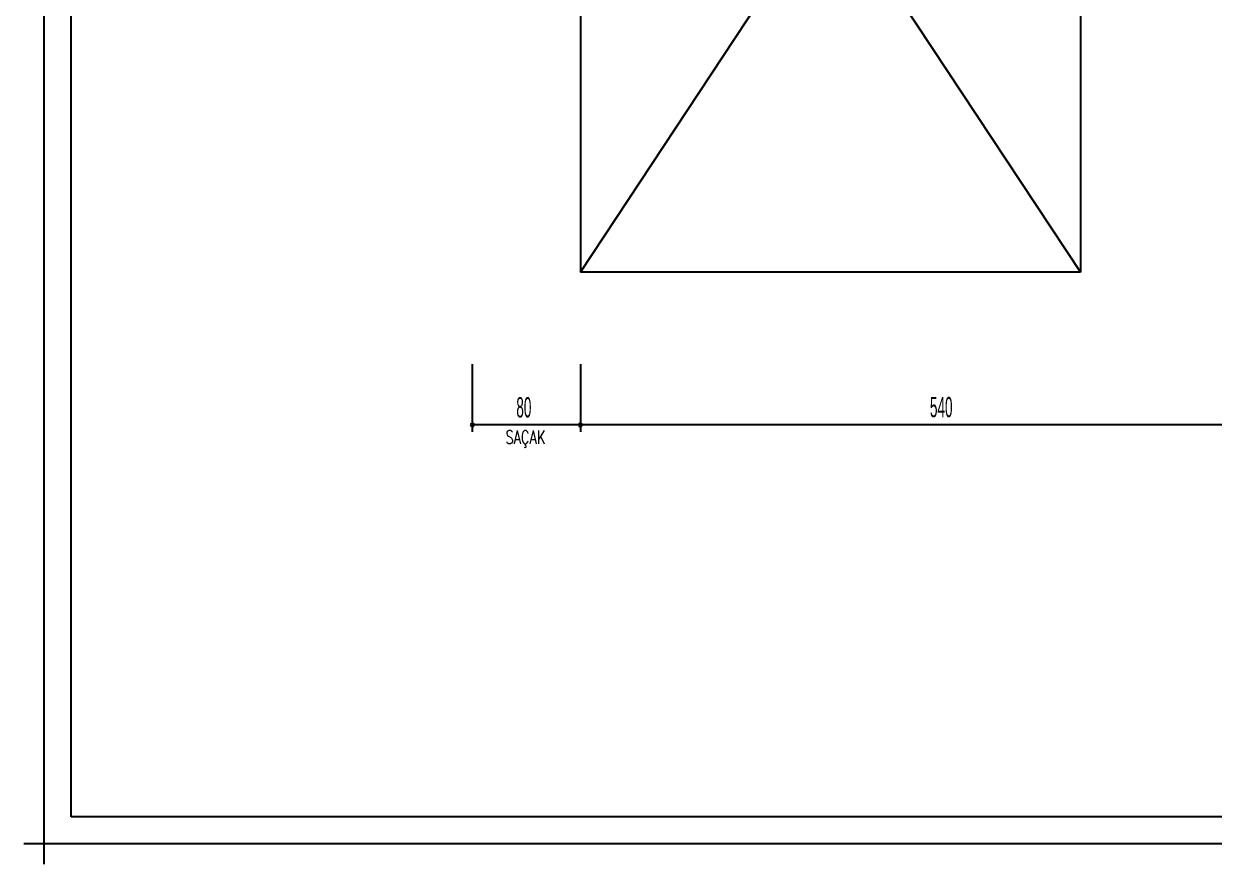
# Model space of a CAD drawing. Extents: x 3907.4 to 3911.57, y -3054.42 to -3053.7.
# Drawn here: x 3908.4041 to 3908.5803, y -3054.4197 to -3054.2952 of the extents above; entities that cross this region are included whole.
import ezdxf

# ---------------------------------------------------------------- set-up
doc = ezdxf.new("R2010")
doc.units = 0
doc.header["$LTSCALE"] = 2
doc.header["$MEASUREMENT"] = 0
doc.layers.get('0').update_dxf_attribs({"linetype": 'CONTINUOUS'})
for name, color, linetype in [('MB', 11, 'CONTINUOUS'), ('OLÇÜ', 6, 'CONTINUOUS'), ('TEXT', 11, 'CONTINUOUS')]:
    doc.layers.add(name, color=color, linetype=linetype)
doc.styles.add('KAPı-PEN', font='simplex.shx', dxfattribs={"width": 0.7, "height": 10})
doc.styles.add('ÖLÇÜ', font='stylu.ttf', dxfattribs={"width": 0.5})

msp = doc.modelspace()

# ---------------------------------------------------------------- linework, layer by layer
at = {"color": 0, "linetype": 'ByBlock'}
for centre, start, end in [((3908.47047, -3054.35464), 0, 180), ((3908.47047, -3054.35464), 180, 0), ((3908.48647, -3054.35464), 0, 180), ((3908.48647, -3054.35464), 0, 180), ((3908.48647, -3054.35464), 180, 0), ((3908.48647, -3054.35464), 180, 0)]:
    msp.add_arc(centre, 0.00025, start, end, dxfattribs=at)
at = {"layer": 'MB', "color": 2}
for p, q in [((3908.48646, -3054.29203), (3908.48646, -3054.33203)), ((3908.48646, -3054.33203), (3908.51289, -3054.29203)), ((3908.53403, -3054.29203), (3908.56046, -3054.33203)), ((3908.56046, -3054.29203), (3908.56046, -3054.33203)), ((3908.56046, -3054.33203), (3908.48646, -3054.33203))]:
    msp.add_line(p, q, dxfattribs=at)
at = {"layer": 'OLÇÜ', "color": 6}
for p, q in [((3908.47047, -3054.34564), (3908.47047, -3054.35564)), ((3908.48647, -3054.34564), (3908.48647, -3054.35564)), ((3908.48647, -3054.34564), (3908.48647, -3054.35564)), ((3908.48647, -3054.35464), (3908.47047, -3054.35464)), ((3908.59447, -3054.35464), (3908.48647, -3054.35464))]:
    msp.add_line(p, q, dxfattribs=at)
at = {"layer": 'TEXT', "color": 30}
for p, q in [((3908.40709, -3054.41968), (3908.40709, -3053.69648)), ((3908.87257, -3054.41668), (3908.40409, -3054.41668))]:
    msp.add_line(p, q, dxfattribs=at)
at = {"layer": 'TEXT', "color": 5, "ltscale": 50}
for p, q in [((3908.41109, -3054.41268), (3908.41109, -3053.70348)), ((3908.86557, -3054.41268), (3908.41109, -3054.41268))]:
    msp.add_line(p, q, dxfattribs=at)

# ---------------------------------------------------------------- texts
at = {"layer": 'OLÇÜ', "color": 62, "style": 'ÖLÇÜ', "width": 0.5}
for s, p in [('80', (3908.47698, -3054.35352)), ('540', (3908.53819, -3054.35349))]:
    msp.add_text(s, height=0.003, dxfattribs=at).set_placement(p)
at = {"layer": 'OLÇÜ', "style": 'KAPı-PEN', "width": 0.7}
msp.add_text('SAÇAK', height=0.002, dxfattribs=at).set_placement((3908.47538, -3054.35744))

doc.saveas('drawing.dxf')
